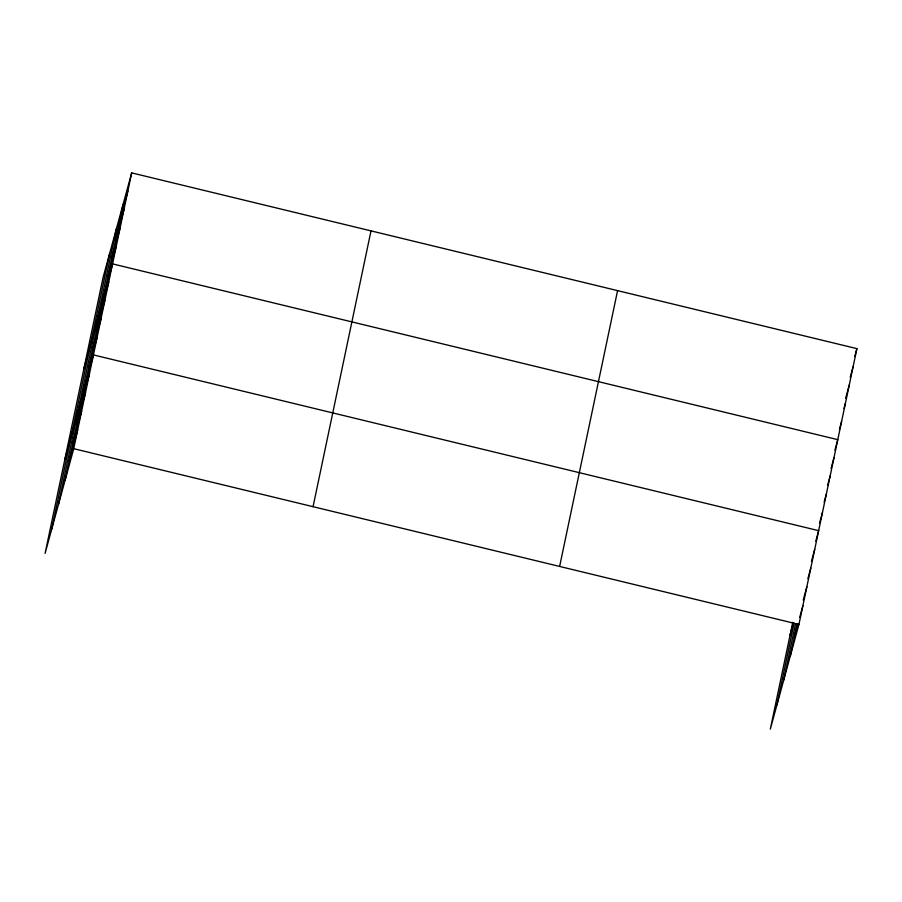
<?xml version="1.0" encoding="UTF-8"?>
<svg xmlns="http://www.w3.org/2000/svg" width="902" height="902" viewBox="0 0 902 902"><rect width="100%" height="100%" fill="white"/><g stroke="black" fill="none" stroke-linecap="round" stroke-linejoin="round"><path stroke-width="1.35" d="M51.707 529.226L109.649 253.417M58.506 504.365L116.448 228.556M65.102 480.236L123.055 204.427M131.681 172.88L103.053 277.557L45.1 553.366L73.739 448.689L131.681 172.88L856.9 348.634L798.947 624.443L770.319 729.12L792.745 622.346M313.062 506.687L371.004 230.878M559.635 566.445L617.577 290.636M776.915 704.992L794.087 623.271M783.714 680.131L795.541 623.857M790.321 655.991L797.075 623.846M119.233 222.625L127.859 191.077M115.411 240.834L124.036 209.287M111.577 259.032L120.214 227.484M107.755 277.241L116.392 245.694M83.931 368.568L112.558 263.891L837.778 439.657L834.902 450.166M100.111 313.648L108.736 282.1M96.277 331.846L104.914 300.298M92.455 350.055L101.092 318.507M88.633 368.253L97.269 336.705M64.797 459.592L93.436 354.914L818.655 530.669L815.78 541.189M80.864 405.212L89.501 373.665M76.929 423.974L85.555 392.426M72.983 442.724L81.62 411.177M69.048 461.474L77.673 429.927M854.746 356.527L856.9 348.634M850.203 377.352L853.078 366.843M845.659 398.188L849.256 385.041M843.99 408.505L845.422 403.25M839.446 429.341L841.6 421.448M831.08 468.375L833.955 457.855M827.608 485.265L830.122 476.064M824.146 502.155L826.3 494.262M819.602 522.98L822.477 512.471M790.017 635.346L793.32 623.282M811.473 561.258L814.709 549.431M807.899 578.701L810.774 568.181M803.231 600.078L806.828 586.931M794.256 637.24L797.853 624.094M799.657 617.52L802.893 605.693M73.739 448.689L798.947 624.443"/></g></svg>
